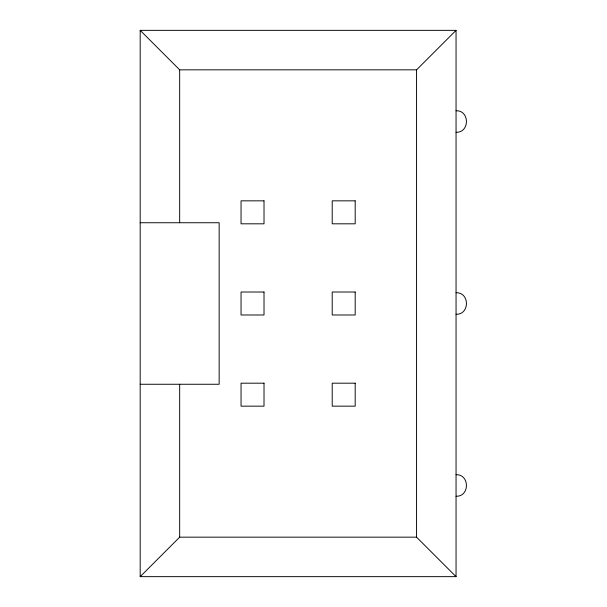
<?xml version="1.0" encoding="UTF-8"?>
<svg xmlns="http://www.w3.org/2000/svg" width="607" height="607" viewBox="0 0 607 607"><rect width="100%" height="100%" fill="white"/><g stroke="black" fill="none" stroke-linecap="round" stroke-linejoin="round"><path stroke-width="0.91" d="M456.047 576.65L416.561 537.165L416.561 69.835L456.047 30.35L140.187 30.35L140.187 576.65L456.047 576.65L456.047 30.35M140.187 576.65L179.664 537.165L416.561 537.165M456.047 132.288C469.879 132.812 469.879 110.231 456.047 110.755M456.047 314.267C469.879 314.79 469.879 292.21 456.047 292.733M456.047 496.245C469.879 496.769 469.879 474.188 456.047 474.712M140.187 30.35L179.664 69.835L416.561 69.835M140.187 222.739L219.15 222.739L219.15 384.261L140.187 384.261M179.664 69.835L179.664 222.739M179.664 384.261L179.664 537.165M264.015 200.841L241.047 200.841L241.047 223.816L264.015 223.816L264.015 200.841M355.186 200.841L332.211 200.841L332.211 223.816L355.186 223.816L355.186 200.841M264.015 292.013L241.047 292.013L241.047 314.987L264.015 314.987L264.015 292.013M355.186 292.013L332.211 292.013L332.211 314.987L355.186 314.987L355.186 292.013M264.015 383.184L241.047 383.184L241.047 406.159L264.015 406.159L264.015 383.184M355.186 383.184L332.211 383.184L332.211 406.159L355.186 406.159L355.186 383.184"/></g></svg>
